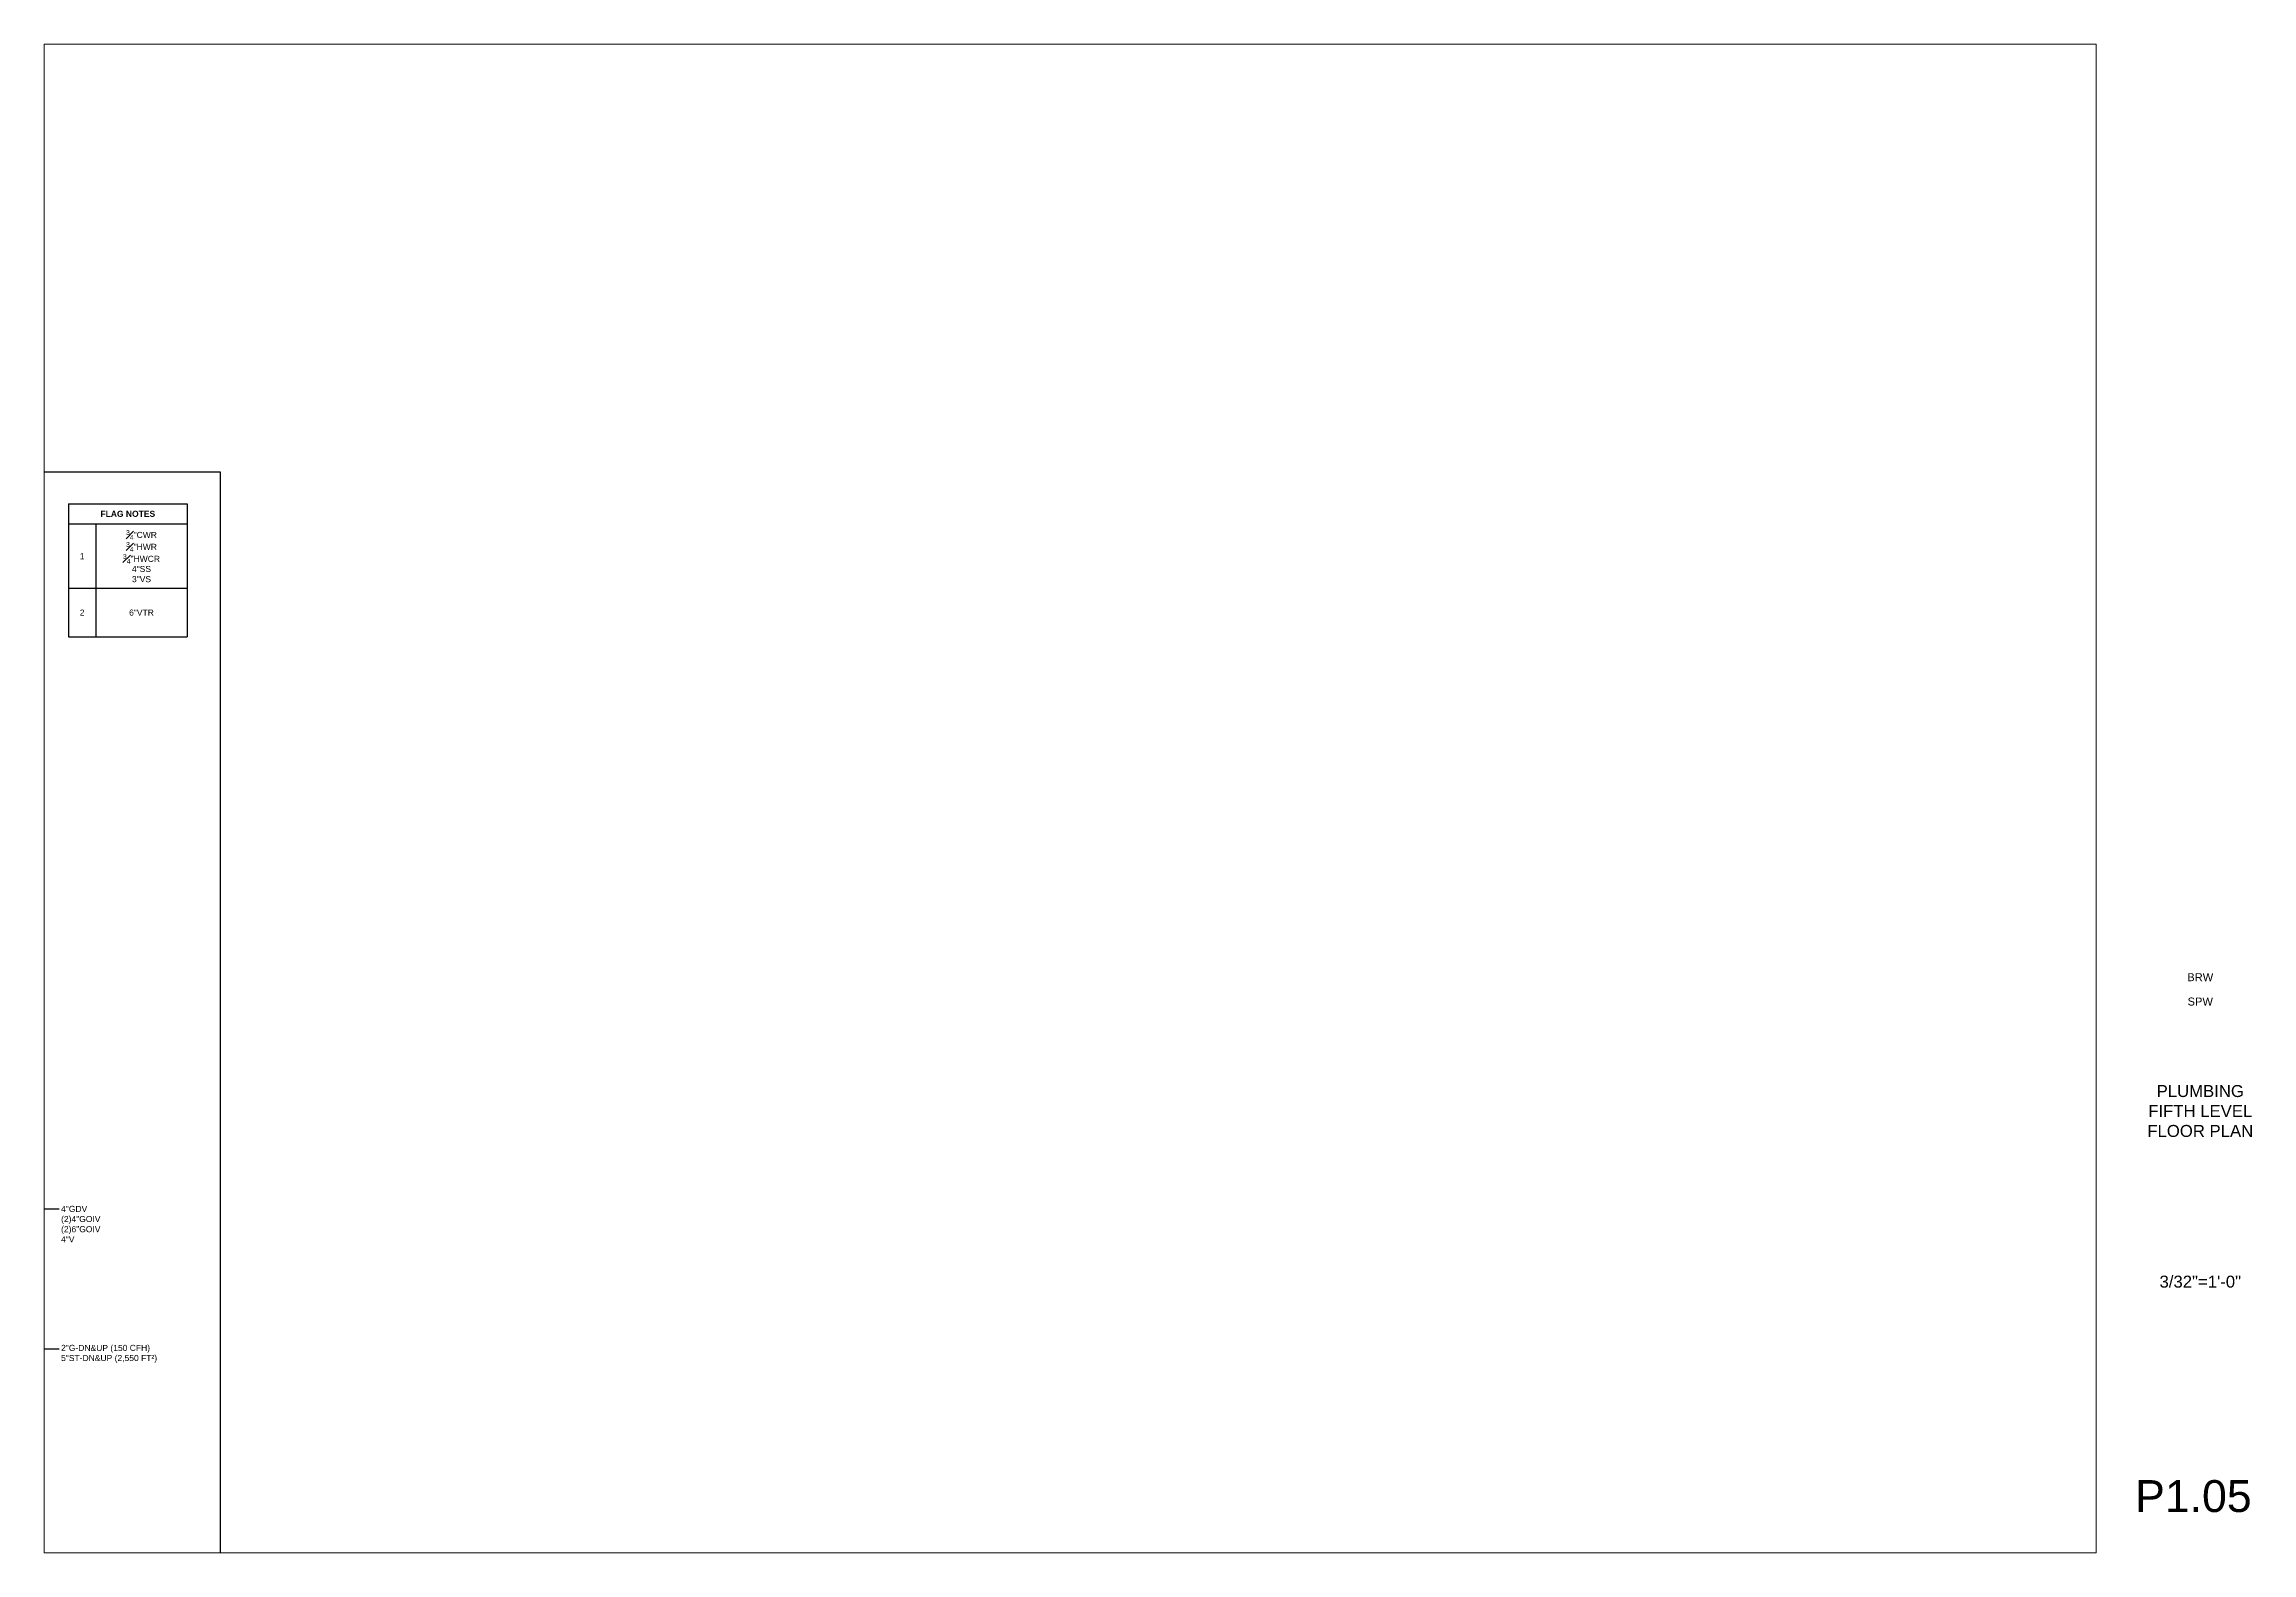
# Paper-space layout '24x36' of a CAD drawing. Extents: x 1 to 35, y 0.4 to 23.6.
# The model-space entities are those that its viewports show. They can reach past a viewport. Long polylines and large blocks are cut down to what shows.
import ezdxf
from ezdxf.enums import TextEntityAlignment as Align

# ---------------------------------------------------------------- set-up
doc = ezdxf.new("R2010")
doc.units = 0
doc.header["$LTSCALE"] = 48
doc.header["$MEASUREMENT"] = 0
doc.layers.add('0-BORDER-TXT', color=2, linetype='Continuous')
doc.layers.add('G-ANNO-TEXT', color=70, linetype='Continuous')
doc.layers.add('G-Anno-View', color=161, linetype='Continuous', lineweight=18, plot=False)
doc.styles.add('Arial', font='arial.ttf')
doc.styles.add('Arial Bold', font='arialbd.ttf')
doc.styles.add('Arial_1', font='arial.ttf', dxfattribs={"height": 0.092206})

msp = doc.modelspace()

# ---------------------------------------------------------------- linework, layer by layer
at = {"layer": 'DEFPOINTS'}
for p, q in [((354.6, 2117), (-3693.4, 2117)), ((354.6, -859), (354.6, 2117))]:
    msp.add_line(p, q, dxfattribs=at)
at = {"layer": 'G-ANNO-TEXT'}
for p, q in [((54.6, 2054.7), (288.6, 2054.7)), ((54.6, 2054.7), (54.6, 1791.9)), ((288.6, 2054.7), (288.6, 1791.9)), ((54.6, 2014.7), (288.6, 2014.7)), ((108.6, 2014.7), (108.6, 1791.9)), ((54.6, 1887.9), (288.6, 1887.9)), ((54.6, 1791.9), (288.6, 1791.9))]:
    msp.add_line(p, q, dxfattribs=at)
for points in [[(-480.7, 603.1), (-420, 663.7), (36, 663.7)], [(-172.7, 375.1), (-160, 387.7), (36, 387.7)]]:
    msp.add_lwpolyline(points, dxfattribs=at)

# ---------------------------------------------------------------- texts
at = {"layer": 'G-ANNO-TEXT', "char_height": 12, "attachment_point": 5}
for s, insert, width, style in [('FLAG NOTES', (171.6, 2034.7), 210, 'Arial Bold'), ('\\A1;{\\H0.8x;\\S3#4;}"CWR\\P{\\H0.8x;\\S3#4;}"HWR\\P{\\H0.8x;\\S3#4;}"HWCR\\P4"SS\\P3"VS', (198.6, 1951.3), 156, 'Arial'), ('1', (81.6, 1951.3), 30, 'Arial'), ('2', (81.6, 1839.9), 30, 'Arial'), ('6"VTR', (198.6, 1839.9), 156, 'Arial')]:
    msp.add_mtext(s, dxfattribs=dict(at, insert=insert, width=width, style=style))
at = {"layer": 'G-ANNO-TEXT', "char_height": 12, "attachment_point": 1, "style": 'Arial'}
for s, insert in [('4"GDV\\P(2)4"GOIV\\P(2)6"GOIV\\P4"V', (40, 669.7)), ('2"G-DN&UP (150 CFH)\\P5"ST-DN&UP (2,550 FT²)', (40, 395.5))]:
    msp.add_mtext(s, dxfattribs=dict(at, insert=insert))

psp = doc.layouts.new('24x36')

# ---------------------------------------------------------------- texts
at = {"layer": '0-BORDER-TXT', "style": 'Arial_1'}
for s, height, p in [('BRW', 0.1228, (34.231, 9.246)), ('SPW', 0.1228, (34.231, 8.871)), ('3/32"=1\'-0"', 0.1844, (34.231, 4.558)), ('P1.05', 0.4917, (34.125, 1.25))]:
    psp.add_text(s, height=height, dxfattribs=at).set_placement(p, align=Align.MIDDLE)
at = {"layer": '0-BORDER-TXT', "insert": (34.231, 7.183), "char_height": 0.1844, "width": 2.51547, "attachment_point": 5, "style": 'Arial_1'}
psp.add_mtext('PLUMBING\\PFIFTH LEVEL \\PFLOOR PLAN', dxfattribs=at)

# ---------------------------------------------------------------- viewports
at = {"layer": 'G-Anno-View'}
psp.add_viewport(center=(16.813, 12), size=(31.625, 23.25), view_center_point=(2030.626, 1473.226), view_height=2975.99997, dxfattribs=at)

doc.saveas('drawing.dxf')
